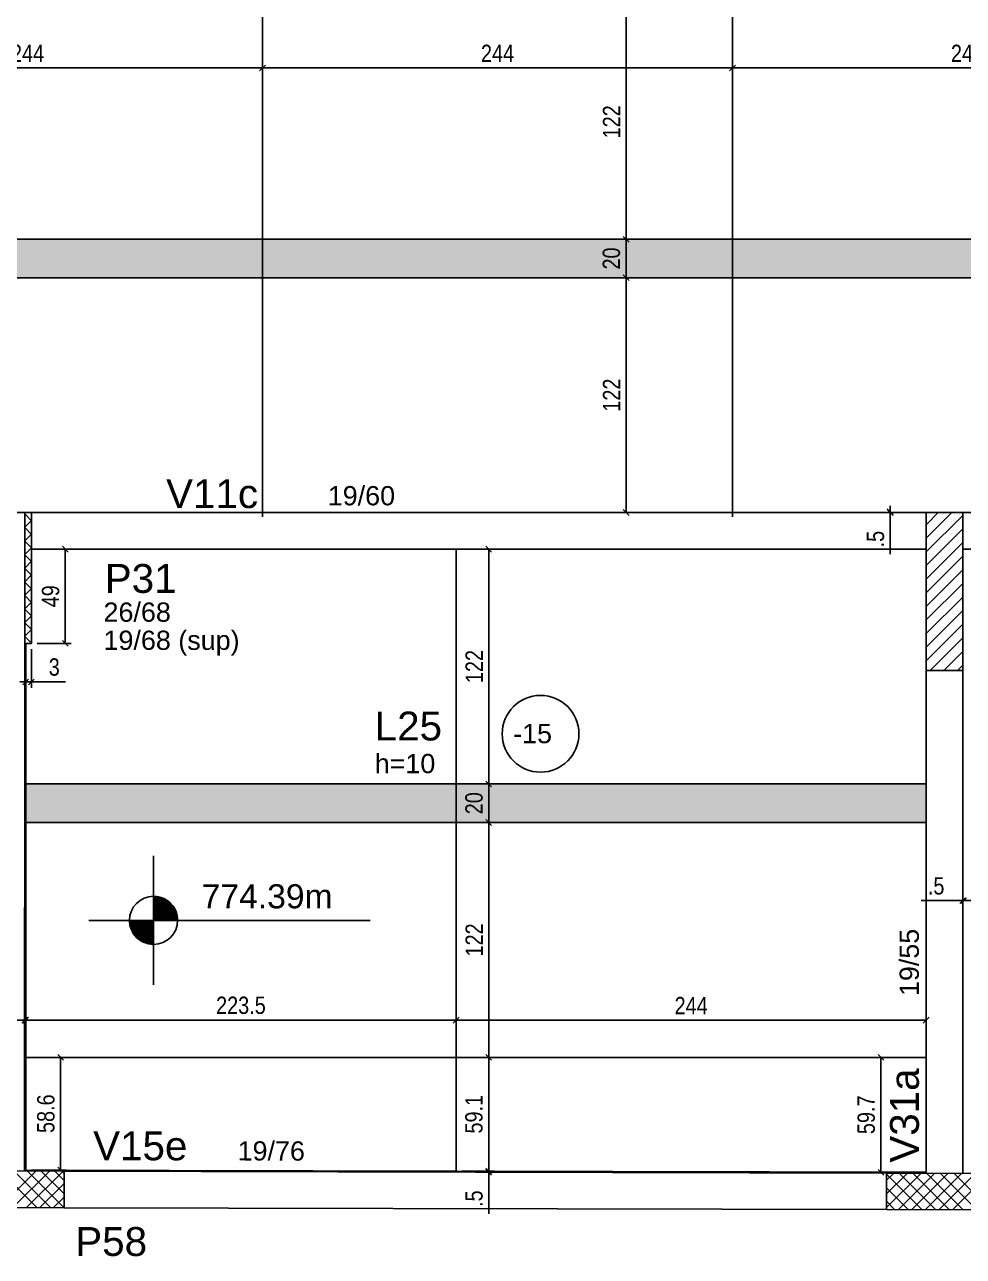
# Model space of a CAD drawing. Header units: millimetres. Extents: x 2332 to 8660, y 363 to 3984.
# Drawn here: x 6624 to 7111, y 1832 to 2472 of the extents above; entities that cross this region are included whole.
import ezdxf

# ---------------------------------------------------------------- set-up
doc = ezdxf.new("R2010")
doc.units = ezdxf.units.MM
for name, color, linetype in [('1', 1, 'Continuous'), ('3', 3, 'Continuous'), ('8', 8, 'Continuous'), ('COTA', 241, 'Continuous'), ('ES-VIGA', 3, 'Continuous'), ('L-D', 2, 'Continuous'), ('L-N', 4, 'Continuous'), ('P-D', 2, 'Continuous'), ('Painéis', 200, 'Continuous'), ('PIL-N', 4, 'Continuous'), ('Pilares', 5, 'Continuous'), ('VIG-D', 2, 'Continuous'), ('VIG-N', 4, 'Continuous')]:
    doc.layers.add(name, color=color, linetype=linetype)
doc.layers.add('Hachura', color=251, linetype='Continuous', lineweight=9)
doc.styles.add('COTA TECNICA-50', font='techl___.ttf', dxfattribs={"height": 9})
doc.styles.get("Standard").update_dxf_attribs({"font": 'arial.ttf'})
doc.dimstyles.new('COTA PAINEL-50', dxfattribs={"dimtxt": 9, "dimasz": 3, "dimexe": 3, "dimexo": 3, "dimgap": 3, "dimtad": 1, "dimdec": 1, "dimzin": 12, "dimdsep": 46, "dimtxsty": 'COTA TECNICA-50', "dimblk1": 'OBLIQUE', "dimblk2": 'OBLIQUE', "dimsah": 1, "dimcen": 0.9, "dimclrd": 4, "dimclre": 4, "dimclrt": 240, "dimadec": 1, "dimazin": 3, "dimtfac": 1, "dimtdec": 1, "dimtmove": 0, "dimatfit": 3, "dimfxl": 1, "dimtolj": 1, "dimtzin": 12, "dimarcsym": 0})

# ---------------------------------------------------------------- blocks, each defined once
blk = doc.blocks.new('_Oblique')
at = {"color": 0, "linetype": 'ByBlock', "lineweight": -2}
blk.add_line((-0.5, -0.5), (0.5, 0.5), dxfattribs=at)
blk = doc.blocks.new('*D65')
at = {"layer": 'COTA', "color": 4, "lineweight": -2, "transparency": 16777216}
blk.add_line((6864.61, 2057.18), (6864.61, 2077.22), dxfattribs=at)
at = {"layer": 'Defpoints', "color": 0, "transparency": 16777216}
for p in [(6864.61, 2077.22), (6864.61, 2077.22), (6864.61, 2057.18)]:
    blk.add_point(p, dxfattribs=at)
at = {"layer": 'COTA', "color": 4, "lineweight": -2, "transparency": 16777216, "xscale": 3, "yscale": 3, "zscale": 3}
for p, rotation in [((6864.61, 2077.22), 90), ((6864.61, 2057.18), 270)]:
    blk.add_blockref('_Oblique', p, dxfattribs=dict(at, rotation=rotation))
at = {"layer": 'COTA', "color": 240, "transparency": 16777216, "insert": (6857.02, 2067.2), "char_height": 9, "attachment_point": 5, "rotation": 90, "style": 'COTA TECNICA-50'}
blk.add_mtext('\\A1;20', dxfattribs=at)
blk = doc.blocks.new('*D66')
at = {"layer": 'COTA', "color": 4, "lineweight": -2, "transparency": 16777216}
blk.add_line((6864.61, 2077.22), (6864.61, 2199.22), dxfattribs=at)
at = {"layer": 'Defpoints', "color": 0, "transparency": 16777216}
for p in [(6864.61, 2199.22), (6864.61, 2199.22), (6864.61, 2077.22)]:
    blk.add_point(p, dxfattribs=at)
at = {"layer": 'COTA', "color": 4, "lineweight": -2, "transparency": 16777216, "xscale": 3, "yscale": 3, "zscale": 3}
for p, rotation in [((6864.61, 2199.22), 90), ((6864.61, 2077.22), 270)]:
    blk.add_blockref('_Oblique', p, dxfattribs=dict(at, rotation=rotation))
at = {"layer": 'COTA', "color": 240, "transparency": 16777216, "insert": (6857.06, 2138.22), "char_height": 9, "attachment_point": 5, "rotation": 90, "style": 'COTA TECNICA-50'}
blk.add_mtext('\\A1;122', dxfattribs=at)
blk = doc.blocks.new('*D102')
at = {"layer": 'COTA', "color": 4, "lineweight": -2, "transparency": 16777216}
for p, q in [((6630.2, 2199.22), (6647.76, 2199.22)), ((6644.76, 2199.22), (6644.76, 2150.22)), ((6630.2, 2150.22), (6647.76, 2150.22))]:
    blk.add_line(p, q, dxfattribs=at)
at = {"layer": 'Defpoints', "color": 0, "transparency": 16777216}
for p in [(6627.2, 2199.22), (6627.2, 2150.22), (6644.76, 2150.22)]:
    blk.add_point(p, dxfattribs=at)
at = {"layer": 'COTA', "color": 4, "lineweight": -2, "transparency": 16777216, "xscale": 3, "yscale": 3, "zscale": 3}
for p, rotation in [((6644.76, 2199.22), 90), ((6644.76, 2150.22), 270)]:
    blk.add_blockref('_Oblique', p, dxfattribs=dict(at, rotation=rotation))
at = {"layer": 'COTA', "color": 240, "transparency": 16777216, "insert": (6637.16, 2174.72), "char_height": 9, "attachment_point": 5, "rotation": 90, "style": 'COTA TECNICA-50'}
blk.add_mtext('\\A1;49', dxfattribs=at)
blk = doc.blocks.new('*D103')
at = {"layer": 'COTA', "color": 4, "lineweight": -2, "transparency": 16777216}
for p, q in [((6624.21, 2147.22), (6624.21, 2127.21)), ((6627.2, 2147.22), (6627.2, 2127.21)), ((6624.21, 2130.21), (6621.21, 2130.21)), ((6624.21, 2130.21), (6627.2, 2130.21)), ((6627.2, 2130.21), (6644.89, 2130.21))]:
    blk.add_line(p, q, dxfattribs=at)
at = {"layer": 'Defpoints', "color": 0, "transparency": 16777216}
for p in [(6624.21, 2150.22), (6627.2, 2150.22), (6627.2, 2130.21)]:
    blk.add_point(p, dxfattribs=at)
at = {"layer": 'COTA', "color": 4, "lineweight": -2, "transparency": 16777216, "xscale": 3, "yscale": 3, "zscale": 3}
blk.add_blockref('_Oblique', (6624.21, 2130.21), dxfattribs=at)
at = {"layer": 'COTA', "color": 4, "lineweight": -2, "transparency": 16777216, "xscale": 3, "yscale": 3, "zscale": 3, "rotation": 180}
blk.add_blockref('_Oblique', (6627.2, 2130.21), dxfattribs=at)
at = {"layer": 'COTA', "color": 240, "transparency": 16777216, "insert": (6639.04, 2137.91), "char_height": 9, "attachment_point": 5, "style": 'COTA TECNICA-50'}
blk.add_mtext('\\A1;3', dxfattribs=at)
blk = doc.blocks.new('*D104')
at = {"layer": 'COTA', "color": 4, "lineweight": -2, "transparency": 16777216}
blk.add_line((6864.61, 2057.18), (6864.61, 1935.18), dxfattribs=at)
at = {"layer": 'Defpoints', "color": 0, "transparency": 16777216}
for p in [(6864.61, 2057.18), (6864.61, 1935.18), (6864.61, 1935.18)]:
    blk.add_point(p, dxfattribs=at)
at = {"layer": 'COTA', "color": 4, "lineweight": -2, "transparency": 16777216, "xscale": 3, "yscale": 3, "zscale": 3}
for p, rotation in [((6864.61, 2057.18), 90), ((6864.61, 1935.18), 270)]:
    blk.add_blockref('_Oblique', p, dxfattribs=dict(at, rotation=rotation))
at = {"layer": 'COTA', "color": 240, "transparency": 16777216, "insert": (6857.06, 1996.18), "char_height": 9, "attachment_point": 5, "rotation": 90, "style": 'COTA TECNICA-50'}
blk.add_mtext('\\A1;122', dxfattribs=at)
blk = doc.blocks.new('*D105')
at = {"layer": 'COTA', "color": 4, "lineweight": -2, "transparency": 16777216}
for p, q in [((6850.7, 1935.18), (6867.61, 1935.18)), ((6864.61, 1935.18), (6864.61, 1876.08)), ((6850.7, 1876.08), (6867.61, 1876.08))]:
    blk.add_line(p, q, dxfattribs=at)
at = {"layer": 'Defpoints', "color": 0, "transparency": 16777216}
for p in [(6847.7, 1935.18), (6847.7, 1876.08), (6864.61, 1876.08)]:
    blk.add_point(p, dxfattribs=at)
at = {"layer": 'COTA', "color": 4, "lineweight": -2, "transparency": 16777216, "xscale": 3, "yscale": 3, "zscale": 3}
for p, rotation in [((6864.61, 1935.18), 90), ((6864.61, 1876.08), 270)]:
    blk.add_blockref('_Oblique', p, dxfattribs=dict(at, rotation=rotation))
at = {"layer": 'COTA', "color": 240, "transparency": 16777216, "insert": (6856.98, 1905.63), "char_height": 9, "attachment_point": 5, "rotation": 90, "style": 'COTA TECNICA-50'}
blk.add_mtext('\\A1;59.1', dxfattribs=at)
blk = doc.blocks.new('*D106')
at = {"layer": 'COTA', "color": 4, "lineweight": -2, "transparency": 16777216}
for p, q in [((7088.69, 1935.18), (7065.25, 1935.18)), ((7068.25, 1935.18), (7068.25, 1875.5)), ((7088.69, 1875.5), (7065.25, 1875.5))]:
    blk.add_line(p, q, dxfattribs=at)
at = {"layer": 'Defpoints', "color": 0, "transparency": 16777216}
for p in [(7091.69, 1935.18), (7068.25, 1875.5), (7091.69, 1875.5)]:
    blk.add_point(p, dxfattribs=at)
at = {"layer": 'COTA', "color": 4, "lineweight": -2, "transparency": 16777216, "xscale": 3, "yscale": 3, "zscale": 3}
for p, rotation in [((7068.25, 1935.18), 90), ((7068.25, 1875.5), 270)]:
    blk.add_blockref('_Oblique', p, dxfattribs=dict(at, rotation=rotation))
at = {"layer": 'COTA', "color": 240, "transparency": 16777216, "insert": (7060.63, 1905.34), "char_height": 9, "attachment_point": 5, "rotation": 90, "style": 'COTA TECNICA-50'}
blk.add_mtext('\\A1;59.7', dxfattribs=at)
blk = doc.blocks.new('*D107')
at = {"layer": 'COTA', "color": 4, "lineweight": -2, "transparency": 16777216}
for p, q in [((6627.21, 1935.18), (6645.33, 1935.18)), ((6642.33, 1935.18), (6642.33, 1876.63)), ((6627.21, 1876.63), (6645.33, 1876.63))]:
    blk.add_line(p, q, dxfattribs=at)
at = {"layer": 'Defpoints', "color": 0, "transparency": 16777216}
for p in [(6624.21, 1935.18), (6624.21, 1876.63), (6642.33, 1876.63)]:
    blk.add_point(p, dxfattribs=at)
at = {"layer": 'COTA', "color": 4, "lineweight": -2, "transparency": 16777216, "xscale": 3, "yscale": 3, "zscale": 3}
for p, rotation in [((6642.33, 1935.18), 90), ((6642.33, 1876.63), 270)]:
    blk.add_blockref('_Oblique', p, dxfattribs=dict(at, rotation=rotation))
at = {"layer": 'COTA', "color": 240, "transparency": 16777216, "insert": (6634.71, 1905.9), "char_height": 9, "attachment_point": 5, "rotation": 90, "style": 'COTA TECNICA-50'}
blk.add_mtext('\\A1;58.6', dxfattribs=at)
blk = doc.blocks.new('*D108')
at = {"layer": 'COTA', "color": 4, "lineweight": -2, "transparency": 16777216}
blk.add_line((7091.7, 1954.48), (6847.7, 1954.48), dxfattribs=at)
at = {"layer": 'Defpoints', "color": 0, "transparency": 16777216}
for p in [(6847.7, 1954.48), (6847.7, 1954.48), (7091.7, 1954.48)]:
    blk.add_point(p, dxfattribs=at)
at = {"layer": 'COTA', "color": 4, "lineweight": -2, "transparency": 16777216, "xscale": 3, "yscale": 3, "zscale": 3, "rotation": 180}
blk.add_blockref('_Oblique', (6847.7, 1954.48), dxfattribs=at)
at = {"layer": 'COTA', "color": 4, "lineweight": -2, "transparency": 16777216, "xscale": 3, "yscale": 3, "zscale": 3}
blk.add_blockref('_Oblique', (7091.7, 1954.48), dxfattribs=at)
at = {"layer": 'COTA', "color": 240, "transparency": 16777216, "insert": (6969.7, 1962.05), "char_height": 9, "attachment_point": 5, "style": 'COTA TECNICA-50'}
blk.add_mtext('\\A1;244', dxfattribs=at)
blk = doc.blocks.new('*D109')
at = {"layer": 'COTA', "color": 4, "lineweight": -2, "transparency": 16777216}
blk.add_line((6847.7, 1954.48), (6624.21, 1954.48), dxfattribs=at)
at = {"layer": 'Defpoints', "color": 0, "transparency": 16777216}
for p in [(6624.21, 1954.48), (6624.21, 1954.48), (6847.7, 1954.48)]:
    blk.add_point(p, dxfattribs=at)
at = {"layer": 'COTA', "color": 4, "lineweight": -2, "transparency": 16777216, "xscale": 3, "yscale": 3, "zscale": 3, "rotation": 180}
blk.add_blockref('_Oblique', (6624.21, 1954.48), dxfattribs=at)
at = {"layer": 'COTA', "color": 4, "lineweight": -2, "transparency": 16777216, "xscale": 3, "yscale": 3, "zscale": 3}
blk.add_blockref('_Oblique', (6847.7, 1954.48), dxfattribs=at)
at = {"layer": 'COTA', "color": 240, "transparency": 16777216, "insert": (6735.96, 1962.18), "char_height": 9, "attachment_point": 5, "style": 'COTA TECNICA-50'}
blk.add_mtext('\\A1;223.5', dxfattribs=at)
blk = doc.blocks.new('*D19')
at = {"layer": 'COTA', "color": 4, "lineweight": -2, "transparency": 16777216}
for p, q in [((6623.66, 1954.48), (6602.07, 1954.48)), ((6624.21, 1954.48), (6623.66, 1954.48)), ((6624.21, 1954.48), (6627.21, 1954.48)), ((6623.66, 1951.48), (6623.66, 1951.48))]:
    blk.add_line(p, q, dxfattribs=at)
at = {"layer": 'Defpoints', "color": 0, "transparency": 16777216}
for p in [(6623.66, 1954.48), (6623.66, 1954.48), (6624.21, 1954.48)]:
    blk.add_point(p, dxfattribs=at)
at = {"layer": 'COTA', "color": 4, "lineweight": -2, "transparency": 16777216, "xscale": 3, "yscale": 3, "zscale": 3}
blk.add_blockref('_Oblique', (6623.66, 1954.48), dxfattribs=at)
at = {"layer": 'COTA', "color": 4, "lineweight": -2, "transparency": 16777216, "xscale": 3, "yscale": 3, "zscale": 3, "rotation": 180}
blk.add_blockref('_Oblique', (6624.21, 1954.48), dxfattribs=at)
at = {"layer": 'COTA', "color": 240, "transparency": 16777216, "insert": (6609.87, 1962.08), "char_height": 9, "attachment_point": 5, "style": 'COTA TECNICA-50'}
blk.add_mtext('\\A1;.5', dxfattribs=at)
blk = doc.blocks.new('*D26')
at = {"layer": 'COTA', "color": 4, "lineweight": -2, "transparency": 16777216}
blk.add_line((7298.12, 2016.61), (7111.19, 2016.61), dxfattribs=at)
at = {"layer": 'Defpoints', "color": 0, "transparency": 16777216}
for p in [(7111.19, 2016.61), (7111.19, 2016.61), (7298.12, 2016.61)]:
    blk.add_point(p, dxfattribs=at)
at = {"layer": 'COTA', "color": 4, "lineweight": -2, "transparency": 16777216, "xscale": 3, "yscale": 3, "zscale": 3, "rotation": 180}
blk.add_blockref('_Oblique', (7111.19, 2016.61), dxfattribs=at)
at = {"layer": 'COTA', "color": 4, "lineweight": -2, "transparency": 16777216, "xscale": 3, "yscale": 3, "zscale": 3}
blk.add_blockref('_Oblique', (7298.12, 2016.61), dxfattribs=at)
at = {"layer": 'COTA', "color": 240, "transparency": 16777216, "insert": (7204.65, 2024.23), "char_height": 9, "attachment_point": 5, "style": 'COTA TECNICA-50'}
blk.add_mtext('\\A1;186.9', dxfattribs=at)
blk = doc.blocks.new('*D27')
at = {"layer": 'COTA', "color": 4, "lineweight": -2, "transparency": 16777216}
for p, q in [((7110.69, 2016.61), (7089.09, 2016.61)), ((7111.19, 2016.61), (7110.69, 2016.61)), ((7111.19, 2016.61), (7114.19, 2016.61))]:
    blk.add_line(p, q, dxfattribs=at)
at = {"layer": 'Defpoints', "color": 0, "transparency": 16777216}
for p in [(7110.69, 2016.61), (7110.69, 2016.61), (7111.19, 2016.61)]:
    blk.add_point(p, dxfattribs=at)
at = {"layer": 'COTA', "color": 4, "lineweight": -2, "transparency": 16777216, "xscale": 3, "yscale": 3, "zscale": 3}
blk.add_blockref('_Oblique', (7110.69, 2016.61), dxfattribs=at)
at = {"layer": 'COTA', "color": 4, "lineweight": -2, "transparency": 16777216, "xscale": 3, "yscale": 3, "zscale": 3, "rotation": 180}
blk.add_blockref('_Oblique', (7111.19, 2016.61), dxfattribs=at)
at = {"layer": 'COTA', "color": 240, "transparency": 16777216, "insert": (7096.89, 2024.21), "char_height": 9, "attachment_point": 5, "style": 'COTA TECNICA-50'}
blk.add_mtext('\\A1;.5', dxfattribs=at)
blk = doc.blocks.new('*D28')
at = {"layer": 'COTA', "color": 4, "lineweight": -2, "transparency": 16777216}
for p, q in [((6864.61, 1876.08), (6864.61, 1879.08)), ((6864.61, 1876.08), (6864.61, 1875.54)), ((6864.61, 1875.54), (6864.61, 1853.95)), ((6867.61, 1875.54), (6867.61, 1875.54))]:
    blk.add_line(p, q, dxfattribs=at)
at = {"layer": 'Defpoints', "color": 0, "transparency": 16777216}
for p in [(6864.61, 1876.08), (6864.61, 1875.54), (6864.61, 1875.54)]:
    blk.add_point(p, dxfattribs=at)
at = {"layer": 'COTA', "color": 4, "lineweight": -2, "transparency": 16777216, "xscale": 3, "yscale": 3, "zscale": 3}
for p, rotation in [((6864.61, 1876.08), 270), ((6864.61, 1875.54), 90)]:
    blk.add_blockref('_Oblique', p, dxfattribs=dict(at, rotation=rotation))
at = {"layer": 'COTA', "color": 240, "transparency": 16777216, "insert": (6857.01, 1861.75), "char_height": 9, "attachment_point": 5, "rotation": 90, "style": 'COTA TECNICA-50'}
blk.add_mtext('\\A1;.5', dxfattribs=at)
blk = doc.blocks.new('*D68')
at = {"layer": 'COTA', "color": 4, "lineweight": -2, "transparency": 16777216}
for p, q in [((7073.03, 2218.72), (7073.03, 2221.72)), ((7073.03, 2218.72), (7073.03, 2218.22)), ((7073.03, 2218.22), (7073.03, 2196.63))]:
    blk.add_line(p, q, dxfattribs=at)
at = {"layer": 'Defpoints', "color": 0, "transparency": 16777216}
for p in [(7073.03, 2218.72), (7073.03, 2218.22), (7073.03, 2218.22)]:
    blk.add_point(p, dxfattribs=at)
at = {"layer": 'COTA', "color": 4, "lineweight": -2, "transparency": 16777216, "xscale": 3, "yscale": 3, "zscale": 3}
for p, rotation in [((7073.03, 2218.72), 270), ((7073.03, 2218.22), 90)]:
    blk.add_blockref('_Oblique', p, dxfattribs=dict(at, rotation=rotation))
at = {"layer": 'COTA', "color": 240, "transparency": 16777216, "insert": (7065.43, 2204.42), "char_height": 9, "attachment_point": 5, "rotation": 90, "style": 'COTA TECNICA-50'}
blk.add_mtext('\\A1;.5', dxfattribs=at)
blk = doc.blocks.new('*D173')
at = {"layer": 'Defpoints', "color": 0, "transparency": 16777216}
for p in [(6935.94, 2340.22), (6935.94, 2340.22), (6935.94, 2218.22)]:
    blk.add_point(p, dxfattribs=at)
at = {"layer": 'Painéis', "color": 4, "lineweight": -2, "transparency": 16777216}
blk.add_line((6935.94, 2218.22), (6935.94, 2340.22), dxfattribs=at)
at = {"layer": 'Painéis', "color": 4, "lineweight": -2, "transparency": 16777216, "xscale": 3, "yscale": 3, "zscale": 3}
for p, rotation in [((6935.94, 2340.22), 90), ((6935.94, 2218.22), 270)]:
    blk.add_blockref('_Oblique', p, dxfattribs=dict(at, rotation=rotation))
at = {"layer": 'Painéis', "color": 240, "transparency": 16777216, "insert": (6928.38, 2279.22), "char_height": 9, "attachment_point": 5, "rotation": 90, "style": 'COTA TECNICA-50'}
blk.add_mtext('\\A1;122', dxfattribs=at)
blk = doc.blocks.new('*D174')
at = {"layer": 'Defpoints', "color": 0, "transparency": 16777216}
for p in [(6935.94, 2360.22), (6935.94, 2360.22), (6935.94, 2340.22)]:
    blk.add_point(p, dxfattribs=at)
at = {"layer": 'Painéis', "color": 4, "lineweight": -2, "transparency": 16777216}
blk.add_line((6935.94, 2340.22), (6935.94, 2360.22), dxfattribs=at)
at = {"layer": 'Painéis', "color": 4, "lineweight": -2, "transparency": 16777216, "xscale": 3, "yscale": 3, "zscale": 3}
for p, rotation in [((6935.94, 2360.22), 90), ((6935.94, 2340.22), 270)]:
    blk.add_blockref('_Oblique', p, dxfattribs=dict(at, rotation=rotation))
at = {"layer": 'Painéis', "color": 240, "transparency": 16777216, "insert": (6928.34, 2350.22), "char_height": 9, "attachment_point": 5, "rotation": 90, "style": 'COTA TECNICA-50'}
blk.add_mtext('\\A1;20', dxfattribs=at)
blk = doc.blocks.new('*D175')
at = {"layer": 'Defpoints', "color": 0, "transparency": 16777216}
for p in [(6935.94, 2482.22), (6935.94, 2482.22), (6935.94, 2360.22)]:
    blk.add_point(p, dxfattribs=at)
at = {"layer": 'Painéis', "color": 4, "lineweight": -2, "transparency": 16777216}
blk.add_line((6935.94, 2360.22), (6935.94, 2482.22), dxfattribs=at)
at = {"layer": 'Painéis', "color": 4, "lineweight": -2, "transparency": 16777216, "xscale": 3, "yscale": 3, "zscale": 3}
for p, rotation in [((6935.94, 2482.22), 90), ((6935.94, 2360.22), 270)]:
    blk.add_blockref('_Oblique', p, dxfattribs=dict(at, rotation=rotation))
at = {"layer": 'Painéis', "color": 240, "transparency": 16777216, "insert": (6928.38, 2421.22), "char_height": 9, "attachment_point": 5, "rotation": 90, "style": 'COTA TECNICA-50'}
blk.add_mtext('\\A1;122', dxfattribs=at)
blk = doc.blocks.new('*D201')
at = {"layer": 'Defpoints', "color": 0, "transparency": 16777216}
for p in [(6503.18, 2449.22), (6747.18, 2449.22), (6747.18, 2449.22)]:
    blk.add_point(p, dxfattribs=at)
at = {"layer": 'Painéis', "color": 4, "lineweight": -2, "transparency": 16777216}
blk.add_line((6503.18, 2449.22), (6747.18, 2449.22), dxfattribs=at)
at = {"layer": 'Painéis', "color": 4, "lineweight": -2, "transparency": 16777216, "xscale": 3, "yscale": 3, "zscale": 3, "rotation": 180}
blk.add_blockref('_Oblique', (6503.18, 2449.22), dxfattribs=at)
at = {"layer": 'Painéis', "color": 4, "lineweight": -2, "transparency": 16777216, "xscale": 3, "yscale": 3, "zscale": 3}
blk.add_blockref('_Oblique', (6747.18, 2449.22), dxfattribs=at)
at = {"layer": 'Painéis', "color": 240, "transparency": 16777216, "insert": (6625.18, 2456.78), "char_height": 9, "attachment_point": 5, "style": 'COTA TECNICA-50'}
blk.add_mtext('\\A1;244', dxfattribs=at)
blk = doc.blocks.new('*D202')
at = {"layer": 'Defpoints', "color": 0, "transparency": 16777216}
for p in [(6747.18, 2449.22), (6991.18, 2449.68), (6991.18, 2449.22)]:
    blk.add_point(p, dxfattribs=at)
at = {"layer": 'Painéis', "color": 4, "lineweight": -2, "transparency": 16777216}
for p, q in [((6747.18, 2449.22), (6991.18, 2449.22)), ((6991.18, 2446.68), (6991.18, 2446.22))]:
    blk.add_line(p, q, dxfattribs=at)
at = {"layer": 'Painéis', "color": 4, "lineweight": -2, "transparency": 16777216, "xscale": 3, "yscale": 3, "zscale": 3, "rotation": 180}
blk.add_blockref('_Oblique', (6747.18, 2449.22), dxfattribs=at)
at = {"layer": 'Painéis', "color": 4, "lineweight": -2, "transparency": 16777216, "xscale": 3, "yscale": 3, "zscale": 3}
blk.add_blockref('_Oblique', (6991.18, 2449.22), dxfattribs=at)
at = {"layer": 'Painéis', "color": 240, "transparency": 16777216, "insert": (6869.18, 2456.78), "char_height": 9, "attachment_point": 5, "style": 'COTA TECNICA-50'}
blk.add_mtext('\\A1;244', dxfattribs=at)
blk = doc.blocks.new('*D203')
at = {"layer": 'Defpoints', "color": 0, "transparency": 16777216}
for p in [(6991.18, 2449.68), (7235.18, 2449.22), (7235.18, 2449.22)]:
    blk.add_point(p, dxfattribs=at)
at = {"layer": 'Painéis', "color": 4, "lineweight": -2, "transparency": 16777216}
for p, q in [((6991.18, 2449.22), (7235.18, 2449.22)), ((6991.18, 2446.68), (6991.18, 2446.22))]:
    blk.add_line(p, q, dxfattribs=at)
at = {"layer": 'Painéis', "color": 4, "lineweight": -2, "transparency": 16777216, "xscale": 3, "yscale": 3, "zscale": 3, "rotation": 180}
blk.add_blockref('_Oblique', (6991.18, 2449.22), dxfattribs=at)
at = {"layer": 'Painéis', "color": 4, "lineweight": -2, "transparency": 16777216, "xscale": 3, "yscale": 3, "zscale": 3}
blk.add_blockref('_Oblique', (7235.18, 2449.22), dxfattribs=at)
at = {"layer": 'Painéis', "color": 240, "transparency": 16777216, "insert": (7113.18, 2456.78), "char_height": 9, "attachment_point": 5, "style": 'COTA TECNICA-50'}
blk.add_mtext('\\A1;244', dxfattribs=at)

msp = doc.modelspace()

# ---------------------------------------------------------------- hatches: boundary and pattern name
at = {"layer": 'Hachura', "linetype": 'ByBlock'}
h = msp.add_hatch(color=256, dxfattribs=at)
h.dxf.hatch_style = 1
h.paths.add_polyline_path([(7581.67, 2360.22), (7581.67, 2340.18), (5649.68, 2340.18), (5649.68, 2360.22)])
h = msp.add_hatch(color=256, dxfattribs=at)
h.dxf.hatch_style = 1
h.paths.add_polyline_path([(6847.77, 2077.22), (6847.77, 2057.18), (6623.71, 2057.18), (6623.71, 2077.22)])
h = msp.add_hatch(color=256, dxfattribs=at)
h.dxf.hatch_style = 1
h.paths.add_polyline_path([(7091.7, 2077.22), (7091.7, 2057.18), (6847.7, 2057.18), (6847.7, 2077.22)])

# ---------------------------------------------------------------- linework, layer by layer
at = {"layer": '1', "linetype": 'Continuous'}
for p, q in [((6627.19, 2218.22), (6627.19, 2218.22)), ((6627.19, 2218.22), (6627.19, 2218.22)), ((6627.19, 2218.22), (6627.19, 2218.22)), ((7091.68, 2218.22), (7091.68, 2218.22)), ((7091.68, 2218.22), (7091.68, 2218.22)), ((7091.68, 2218.22), (7091.68, 2218.22)), ((7110.68, 2218.22), (7110.68, 2218.22)), ((7110.68, 2218.22), (7110.68, 2218.22)), ((6639.18, 2199.2), (6639.18, 2199.2)), ((7110.68, 2199.22), (7110.68, 2199.22)), ((6627.19, 2187.2), (6627.19, 2187.2)), ((7091.68, 2136.22), (7091.68, 2136.22)), ((7091.68, 2136.22), (7091.68, 2136.22)), ((6690.6, 2006.35), (6690.6, 2039.91)), ((6690.6, 2018.85), (6690.6, 1993.85)), ((6690.6, 2018.25), (6694.44, 2018.25)), ((6690.6, 2017.45), (6696.34, 2017.45)), ((6690.6, 2016.66), (6697.67, 2016.66)), ((6690.6, 2015.87), (6698.71, 2015.87)), ((6690.6, 2015.07), (6699.55, 2015.07)), ((6690.6, 2014.28), (6700.26, 2014.28)), ((6690.6, 2013.49), (6700.87, 2013.49)), ((6690.6, 2012.7), (6701.38, 2012.7)), ((6690.6, 2011.9), (6701.8, 2011.9)), ((6690.6, 2011.11), (6702.16, 2011.11)), ((6690.6, 2010.32), (6702.46, 2010.32)), ((6690.6, 2009.52), (6702.7, 2009.52)), ((6690.6, 2006.35), (6657.05, 2006.35)), ((6678.1, 2006.35), (6703.1, 2006.35)), ((6690.6, 2005.56), (6678.1, 2005.56)), ((6690.6, 2004.77), (6678.21, 2004.77)), ((6690.6, 2003.97), (6678.33, 2003.97)), ((6690.6, 2003.18), (6678.51, 2003.18)), ((6690.6, 2008.73), (6702.88, 2008.73)), ((6690.6, 2007.94), (6703, 2007.94)), ((6690.6, 2007.15), (6703.08, 2007.15)), ((6690.6, 2006.35), (6803.1, 2006.35)), ((6690.6, 2006.35), (6690.6, 1972.79)), ((6690.6, 2002.39), (6678.75, 2002.39)), ((6690.6, 2001.6), (6679.04, 2001.6)), ((6690.6, 2000.8), (6679.4, 2000.8)), ((6690.6, 2000.01), (6679.83, 2000.01)), ((6690.6, 1999.22), (6680.34, 1999.22)), ((6690.6, 1998.42), (6680.94, 1998.42)), ((6690.6, 1997.63), (6681.65, 1997.63)), ((6690.6, 1996.84), (6682.5, 1996.84)), ((6690.6, 1996.05), (6683.53, 1996.05)), ((6690.6, 1995.25), (6684.86, 1995.25)), ((6690.6, 1994.46), (6686.76, 1994.46)), ((7091.69, 1875), (7091.69, 1875)), ((6644.13, 1856.98), (6644.13, 1856.98)), ((6644.13, 1856.98), (6644.13, 1856.98)), ((7071.16, 1855.95), (7071.16, 1855.95)), ((7071.16, 1855.95), (7071.16, 1855.95))]:
    msp.add_line(p, q, dxfattribs=at)
for points in [[(6690.6, 2018.85), (6690.6, 2006.35), (6703.1, 2006.35), (6703.1, 2006.81), (6703.04, 2007.6), (6702.94, 2008.39), (6702.77, 2009.21), (6702.58, 2009.94), (6702.3, 2010.77), (6701.96, 2011.57), (6701.58, 2012.33), (6701.11, 2013.13), (6700.53, 2013.95), (6699.83, 2014.78), (6699.24, 2015.39), (6698.45, 2016.08), (6697.91, 2016.5), (6697.32, 2016.89), (6696.62, 2017.31), (6695.91, 2017.67), (6694.83, 2018.12), (6693.84, 2018.43), (6693.05, 2018.61), (6692.08, 2018.77), (6691.3, 2018.83), (6690.6, 2018.85)], [(6690.6, 1993.85), (6690.6, 2006.35), (6678.1, 2006.35), (6678.11, 2005.9), (6678.17, 2005.11), (6678.27, 2004.32), (6678.43, 2003.5), (6678.63, 2002.76), (6678.91, 2001.94), (6679.25, 2001.14), (6679.62, 2000.38), (6680.1, 1999.58), (6680.68, 1998.76), (6681.38, 1997.92), (6681.97, 1997.32), (6682.76, 1996.62), (6683.3, 1996.21), (6683.89, 1995.81), (6684.59, 1995.39), (6685.3, 1995.04), (6686.38, 1994.59), (6687.37, 1994.28), (6688.16, 1994.09), (6689.12, 1993.94), (6689.9, 1993.87), (6690.6, 1993.85)]]:
    msp.add_lwpolyline(points, dxfattribs=at)
msp.add_circle((6690.6, 2006.35), 12.5, dxfattribs=at)
at = {"layer": '3', "linetype": 'Continuous'}
msp.add_circle((6891.51, 2103.28), 19.93, dxfattribs=at)
at = {"layer": '8', "linetype": 'Continuous'}
for p, q in [((6623.69, 2217.66), (6624.24, 2218.22)), ((6623.69, 2217.48), (6627.19, 2213.98)), ((7091.68, 2204.83), (7105.07, 2218.22)), ((7091.68, 2211.9), (7098, 2218.22)), ((7091.68, 2197.76), (7110.68, 2216.76)), ((6623.69, 2210.59), (6627.19, 2214.09)), ((6623.69, 2210.4), (6627.19, 2206.9)), ((7091.68, 2190.69), (7110.68, 2209.69)), ((6623.69, 2203.52), (6627.19, 2207.02)), ((6623.69, 2203.33), (6627.19, 2199.83)), ((7091.68, 2183.62), (7110.68, 2202.62)), ((6623.69, 2196.45), (6627.19, 2199.95)), ((6623.69, 2196.26), (6627.19, 2192.76)), ((7091.68, 2176.55), (7110.68, 2195.55)), ((6623.69, 2189.38), (6627.19, 2192.88)), ((6623.69, 2189.19), (6627.19, 2185.69)), ((6623.69, 2182.31), (6627.19, 2185.81)), ((6623.69, 2182.12), (6627.19, 2178.62)), ((7091.68, 2169.47), (7110.68, 2188.47)), ((6623.69, 2175.24), (6627.19, 2178.74)), ((7091.68, 2162.4), (7110.68, 2181.4)), ((7101.18, 2177.22), (7101.18, 2177.22)), ((6623.69, 2175.05), (6627.19, 2171.55)), ((6623.69, 2168.17), (6627.19, 2171.67)), ((7091.68, 2155.33), (7110.68, 2174.33)), ((6623.69, 2167.98), (6627.19, 2164.48)), ((6623.69, 2161.1), (6627.19, 2164.6)), ((7091.68, 2148.26), (7110.68, 2167.26)), ((6623.69, 2160.91), (6627.19, 2157.41)), ((6623.69, 2154.03), (6627.19, 2157.53)), ((7091.68, 2141.19), (7110.68, 2160.19)), ((6623.69, 2153.84), (6627.19, 2150.34)), ((6626.95, 2150.22), (6627.19, 2150.45)), ((7093.78, 2136.22), (7110.68, 2153.12)), ((7100.85, 2136.22), (7110.68, 2146.05)), ((7107.92, 2136.22), (7110.68, 2138.98)), ((6610.42, 1857.16), (6629.47, 1876.11)), ((6611.08, 1876.16), (6630.03, 1857.11)), ((6617.49, 1857.14), (6636.54, 1876.1)), ((6618.15, 1876.14), (6637.1, 1857.1)), ((6624.57, 1857.13), (6643.61, 1876.08)), ((6625.22, 1876.12), (6644.13, 1857.08)), ((6632.29, 1876.11), (6644.15, 1864.19)), ((6639.36, 1876.09), (6644.16, 1871.26)), ((7071.17, 1857.18), (7089.08, 1875)), ((7071.18, 1864.25), (7082.01, 1875.02)), ((7071.2, 1871.32), (7074.94, 1875.04)), ((7077.1, 1856.03), (7096.15, 1874.99)), ((7077.77, 1875.03), (7096.72, 1855.99)), ((7084.17, 1856.02), (7103.22, 1874.97)), ((7084.84, 1875.01), (7103.79, 1855.97)), ((7091.91, 1875), (7110.87, 1855.95)), ((7098.98, 1874.98), (7117.94, 1855.94)), ((7106.05, 1874.96), (7125.01, 1855.92)), ((6631.64, 1857.11), (6644.16, 1869.57)), ((7071.21, 1874.54), (7089.65, 1856)), ((7091.25, 1856), (7110.29, 1874.95)), ((7098.32, 1855.98), (7117.36, 1874.94)), ((7105.39, 1855.97), (7124.43, 1874.92)), ((6638.71, 1857.09), (6644.14, 1862.5)), ((7071.19, 1867.46), (7082.58, 1856.02)), ((7101.19, 1865.48), (7101.19, 1865.48)), ((7071.17, 1860.39), (7075.51, 1856.04))]:
    msp.add_line(p, q, dxfattribs=at)
at = {"layer": 'ES-VIGA'}
for points in [[(7091.68, 2218.22), (6627.19, 2218.22)], [(7501.17, 2218.22), (7110.68, 2218.22)], [(6627.19, 2199.22), (7091.68, 2199.22)], [(7110.68, 2199.22), (7501.17, 2199.22)], [(6623.65, 1876.13), (6623.69, 2150.22)], [(7091.69, 2136.22), (7091.69, 1875)], [(7110.69, 1874.95), (7110.69, 2136.22)], [(7071.21, 1875.06), (6644.18, 1876.05)], [(6644.13, 1857.05), (7071.16, 1856.06)]]:
    msp.add_lwpolyline(points, dxfattribs=at)
at = {"layer": 'Painéis'}
for p, q in [((6747.18, 2215.96), (6747.18, 3104.71)), ((6991.18, 2215.96), (6991.18, 3104.71)), ((7581.67, 2360.22), (5649.68, 2360.22)), ((7581.67, 2340.22), (5649.68, 2340.22)), ((7582.17, 2218.22), (5656.68, 2218.22))]:
    msp.add_line(p, q, dxfattribs=at)
msp.add_lwpolyline([(6847.7, 2077.22), (6624.21, 2077.22), (6624.21, 2150.22), (6627.2, 2150.22), (6627.2, 2199.22), (6847.7, 2199.22), (6847.7, 2077.22)], dxfattribs=at)
for points in [[(7091.7, 2077.22), (7091.7, 2199.22), (6847.7, 2199.22), (6847.7, 2077.22)], [(6847.77, 2077.22), (6847.77, 2057.18), (6624.21, 2057.18), (6624.21, 2077.22)], [(7091.7, 2077.22), (7091.7, 2057.18), (6847.7, 2057.18), (6847.7, 2077.22)], [(6847.7, 1935.18), (6624.21, 1935.18), (6624.21, 2057.18), (6847.7, 2057.18)], [(7091.7, 1935.18), (7091.7, 2057.18), (6847.7, 2057.18), (6847.7, 1935.18)], [(6624.21, 1935.18), (6847.7, 1935.18), (6847.7, 1876.08), (6624.21, 1876.63)], [(6847.7, 1935.18), (7091.69, 1935.18), (7091.69, 1875.5), (6847.7, 1876.08)]]:
    msp.add_lwpolyline(points, close=True, dxfattribs=at)
at = {"layer": 'Pilares'}
for points in [[(6623.69, 2150.22), (6627.19, 2150.22), (6627.19, 2218.22), (6623.69, 2218.22), (6623.69, 2150.22)], [(7091.68, 2136.22), (7110.68, 2136.22), (7110.68, 2218.22), (7091.68, 2218.22), (7091.68, 2136.22)], [(6584.13, 1857.22), (6644.13, 1857.08), (6644.18, 1876.08), (6584.18, 1876.22), (6584.13, 1857.22)], [(7071.16, 1856.05), (7131.16, 1855.9), (7131.21, 1874.9), (7071.21, 1875.05), (7071.16, 1856.05)]]:
    msp.add_lwpolyline(points, dxfattribs=at)

# ---------------------------------------------------------------- texts
at = {"layer": '1', "linetype": 'Continuous'}
msp.add_text('774.39m', height=12.5, dxfattribs=at).set_placement((6715.6, 2012.6))
at = {"layer": '3', "linetype": 'Continuous'}
msp.add_text('-15', height=10, dxfattribs=at).set_placement((6877.29, 2098.39))
at = {"layer": 'L-D', "linetype": 'Continuous'}
msp.add_text('h=10', height=10, dxfattribs=at).set_placement((6805.42, 2082.81))
at = {"layer": 'L-N', "linetype": 'Continuous'}
msp.add_text('L25', height=15, dxfattribs=at).set_placement((6805.42, 2099.81))
at = {"layer": 'P-D', "linetype": 'Continuous'}
for s, height, p in [('26/68', 10, (6664.62, 2161.49)), ('19/68 (sup)', 9.9999, (6664.62, 2146.87))]:
    msp.add_text(s, height=height, dxfattribs=at).set_placement(p)
at = {"layer": 'PIL-N', "linetype": 'Continuous'}
for s, p in [('P31', (6665.27, 2176.48)), ('P58', (6649.95, 1832))]:
    msp.add_text(s, height=15, dxfattribs=at).set_placement(p)
at = {"layer": 'VIG-D', "linetype": 'Continuous'}
msp.add_text('19/60', height=10, dxfattribs=at).set_placement((6781.04, 2221.97))
for s, rotation, p in [('19/55', 90, (7087.94, 1967.02)), ('19/76', 359.87, (6734.22, 1881.6))]:
    msp.add_text(s, height=10, rotation=rotation, dxfattribs=at).set_placement(p)
at = {"layer": 'VIG-N', "linetype": 'Continuous'}
msp.add_text('V11c', height=15, dxfattribs=at).set_placement((6697.11, 2220.54))
for s, rotation, p in [('V31a', 90, (7087.94, 1880.48)), ('V15e', 359.87, (6659.22, 1881.77))]:
    msp.add_text(s, height=15, rotation=rotation, dxfattribs=at).set_placement(p)

# ---------------------------------------------------------------- dimensions: what is measured, and where the dimension line sits
at = {"layer": 'COTA'}
for base, p1, p2, picture, middle in [((7073.03, 2218.22), (7073.03, 2218.72), (7073.03, 2218.22), '*D68', (7065.43, 2204.42)), ((6644.76, 2150.22), (6627.2, 2199.22), (6627.2, 2150.22), '*D102', (6637.16, 2174.72)), ((6864.61, 2199.22), (6864.61, 2077.22), (6864.61, 2199.22), '*D66', (6857.06, 2138.22)), ((6864.61, 2077.22), (6864.61, 2057.18), (6864.61, 2077.22), '*D65', (6857.02, 2067.2)), ((6864.61, 1935.18), (6864.61, 2057.18), (6864.61, 1935.18), '*D104', (6857.06, 1996.18)), ((6642.3255, 1876.6272), (6624.2089, 1935.1814), (6624.2089, 1876.6272), '*D107', (6634.7071, 1905.9043)), ((6864.61, 1876.08), (6847.7, 1935.18), (6847.7, 1876.08), '*D105', (6856.98, 1905.63)), ((7068.25, 1875.5), (7091.69, 1935.18), (7091.69, 1875.5), '*D106', (7060.63, 1905.34)), ((6864.61, 1875.54), (6864.61, 1876.08), (6864.61, 1875.54), '*D28', (6857.01, 1861.75))]:
    dim = msp.add_linear_dim(base=base, p1=p1, p2=p2, angle=90, dimstyle='COTA PAINEL-50', dxfattribs=at)
    dim.commit()
    dim.dimension.update_dxf_attribs({"geometry": picture, "text_midpoint": middle})
for base, p1, p2, picture, middle in [((6627.2, 2130.21), (6624.21, 2150.22), (6627.2, 2150.22), '*D103', (6639.04, 2137.91)), ((7110.69, 2016.61), (7111.19, 2016.61), (7110.69, 2016.61), '*D27', (7096.89, 2024.21)), ((7111.19, 2016.61), (7298.12, 2016.61), (7111.19, 2016.61), '*D26', (7204.65, 2024.23)), ((6623.6619, 1954.4841), (6624.2089, 1954.4841), (6623.6619, 1954.4841), '*D19', (6609.8658, 1962.0827)), ((6624.21, 1954.48), (6847.7, 1954.48), (6624.21, 1954.48), '*D109', (6735.96, 1962.18)), ((6847.7, 1954.48), (7091.7, 1954.48), (6847.7, 1954.48), '*D108', (6969.7, 1962.05))]:
    dim = msp.add_linear_dim(base=base, p1=p1, p2=p2, dimstyle='COTA PAINEL-50', dxfattribs=at)
    dim.commit()
    dim.dimension.update_dxf_attribs({"geometry": picture, "text_midpoint": middle})
at = {"layer": 'Painéis'}
for base, p1, p2, picture, middle in [((6935.94, 2482.22), (6935.94, 2360.22), (6935.94, 2482.22), '*D175', (6928.38, 2421.22)), ((6935.94, 2360.22), (6935.94, 2340.22), (6935.94, 2360.22), '*D174', (6928.34, 2350.22)), ((6935.94, 2340.22), (6935.94, 2218.22), (6935.94, 2340.22), '*D173', (6928.38, 2279.22))]:
    dim = msp.add_linear_dim(base=base, p1=p1, p2=p2, angle=90, dimstyle='COTA PAINEL-50', dxfattribs=at)
    dim.commit()
    dim.dimension.update_dxf_attribs({"geometry": picture, "text_midpoint": middle})
for base, p1, p2, picture, middle in [((6747.18, 2449.22), (6503.18, 2449.22), (6747.18, 2449.22), '*D201', (6625.18, 2456.78)), ((6991.18, 2449.22), (6747.18, 2449.22), (6991.18, 2449.68), '*D202', (6869.18, 2456.78)), ((7235.18, 2449.22), (6991.18, 2449.68), (7235.18, 2449.22), '*D203', (7113.18, 2456.78))]:
    dim = msp.add_linear_dim(base=base, p1=p1, p2=p2, dimstyle='COTA PAINEL-50', override={"dimtmove": 1}, dxfattribs=at)
    dim.commit()
    dim.dimension.update_dxf_attribs({"geometry": picture, "text_midpoint": middle})

doc.saveas('drawing.dxf')
